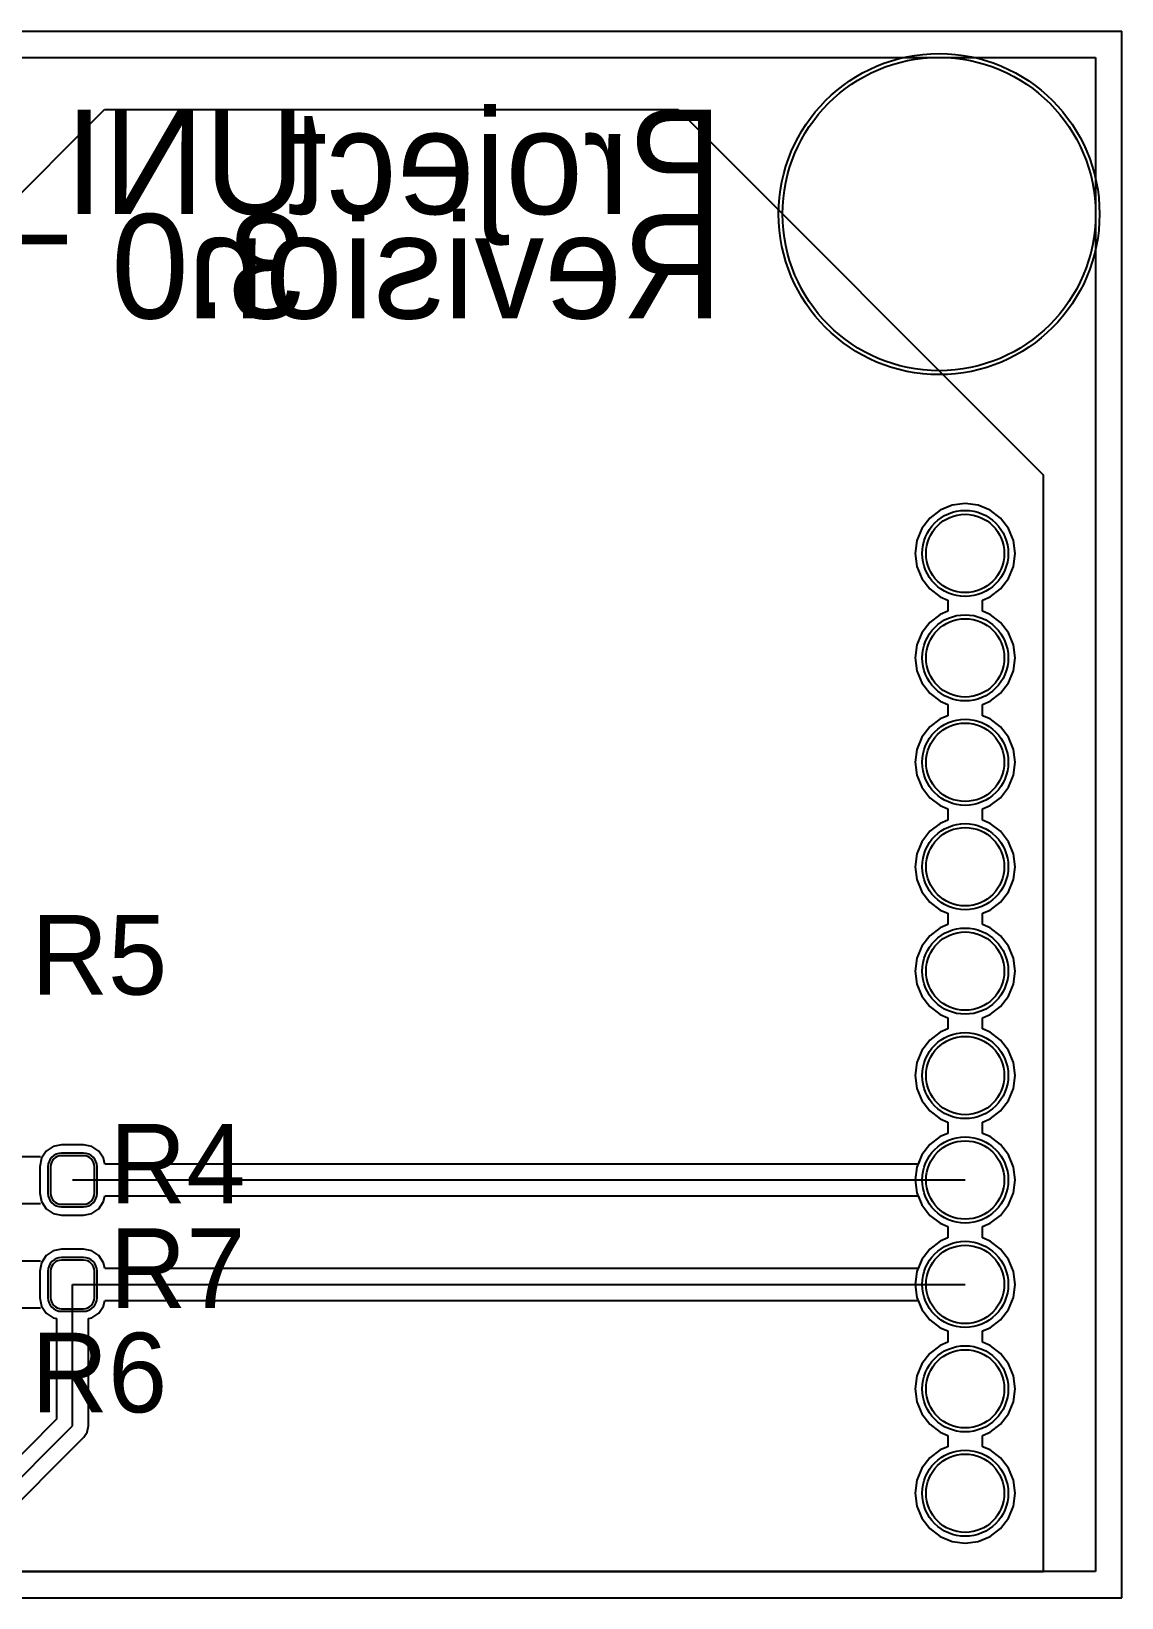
# Model space of a CAD drawing. Header units: millimetres. Extents: x 0 to 50, y 0 to 30.4.
# Drawn here: x 29.1 to 50, y 0 to 30 of the extents above; entities that cross this region are included whole.
import ezdxf

# ---------------------------------------------------------------- set-up
doc = ezdxf.new("R2010")
doc.units = ezdxf.units.MM
for name, color, linetype in [('BottomLayer', 5, 'Continuous'), ('BottomOverlay', 54, 'Continuous'), ('BottomSolder', 6, 'Continuous'), ('Mechanical1', 6, 'Continuous'), ('MultiLayer', 9, 'Continuous'), ('TopLayer', 1, 'Continuous'), ('TopOverlay', 2, 'Continuous'), ('TopSolder', 216, 'Continuous')]:
    doc.layers.add(name, color=color, linetype=linetype)

# ---------------------------------------------------------------- blocks, each defined once
blk = doc.blocks.new('MH____3_5_6___3')
at = {"layer": 'BottomLayer'}
blk.add_circle((0, 0), 3, dxfattribs=at)
at = {"layer": 'BottomSolder'}
blk.add_circle((0, 0), 3.075, dxfattribs=at)
at = {"layer": 'MultiLayer'}
blk.add_circle((0, 0), 3, dxfattribs=at)
at = {"layer": 'TopLayer'}
blk.add_circle((0, 0), 3, dxfattribs=at)
at = {"layer": 'TopSolder'}
blk.add_circle((0, 0), 3.075, dxfattribs=at)
blk = doc.blocks.new('XBEE_7')
at = {"layer": 'BottomLayer'}
for p, q in [((-11.75, 9.75), (-11.75, 8.25)), ((-10.25, 9.75), (-11.75, 9.75)), ((-10.25, 8.25), (-10.25, 9.75)), ((-11.75, 8.25), (-10.25, 8.25))]:
    blk.add_line(p, q, dxfattribs=at)
for centre in [(11, 9), (-11, 7), (11, 7), (-11, 5), (11, 5), (-11, 3), (11, 3), (-11, 1), (11, 1), (-11, -1), (11, -1), (-11, -3), (11, -3), (-11, -5), (11, -5), (-11, -7), (11, -7), (-11, -9), (11, -9)]:
    blk.add_circle(centre, 0.75, dxfattribs=at)
at = {"layer": 'BottomSolder'}
for p, q in [((-11.825, 9.825), (-11.825, 8.175)), ((-10.175, 9.825), (-11.825, 9.825)), ((-10.175, 8.175), (-10.175, 9.825)), ((-11.825, 8.175), (-10.175, 8.175))]:
    blk.add_line(p, q, dxfattribs=at)
for centre in [(11, 9), (-11, 7), (11, 7), (-11, 5), (11, 5), (-11, 3), (11, 3), (-11, 1), (11, 1), (-11, -1), (11, -1), (-11, -3), (11, -3), (-11, -5), (11, -5), (-11, -7), (11, -7), (-11, -9), (11, -9)]:
    blk.add_circle(centre, 0.825, dxfattribs=at)
at = {"layer": 'MultiLayer'}
for p, q in [((-11.75, 9.75), (-11.75, 8.25)), ((-10.25, 9.75), (-11.75, 9.75)), ((-10.25, 8.25), (-10.25, 9.75)), ((-11.75, 8.25), (-10.25, 8.25))]:
    blk.add_line(p, q, dxfattribs=at)
for centre in [(11, 9), (-11, 7), (11, 7), (-11, 5), (11, 5), (-11, 3), (11, 3), (-11, 1), (11, 1), (-11, -1), (11, -1), (-11, -3), (11, -3), (-11, -5), (11, -5), (-11, -7), (11, -7), (-11, -9), (11, -9)]:
    blk.add_circle(centre, 0.75, dxfattribs=at)
at = {"layer": 'TopLayer'}
for p, q in [((-11.75, 9.75), (-11.75, 8.25)), ((-10.25, 9.75), (-11.75, 9.75)), ((-10.25, 8.25), (-10.25, 9.75)), ((-11.75, 8.25), (-10.25, 8.25))]:
    blk.add_line(p, q, dxfattribs=at)
for centre in [(11, 9), (-11, 7), (11, 7), (-11, 5), (11, 5), (-11, 3), (11, 3), (-11, 1), (11, 1), (-11, -1), (11, -1), (-11, -3), (11, -3), (-11, -5), (11, -5), (-11, -7), (11, -7), (-11, -9), (11, -9)]:
    blk.add_circle(centre, 0.75, dxfattribs=at)
at = {"layer": 'TopOverlay'}
for p, q in [((-12.5, 10.5), (-5.5, 17.5)), ((-5.5, 17.5), (5.5, 17.5)), ((5.5, 17.5), (12.5, 10.5)), ((-12.5, 10.5), (-12.5, 10.5)), ((-12.5, -10.5), (-12.5, 10.5)), ((12.5, -10.5), (12.5, 10.5)), ((-12.5, -10.5), (12.5, -10.5))]:
    blk.add_line(p, q, dxfattribs=at)
at = {"layer": 'TopSolder'}
for p, q in [((-11.825, 9.825), (-11.825, 8.175)), ((-10.175, 9.825), (-11.825, 9.825)), ((-10.175, 8.175), (-10.175, 9.825)), ((-11.825, 8.175), (-10.175, 8.175))]:
    blk.add_line(p, q, dxfattribs=at)
for centre in [(11, 9), (-11, 7), (11, 7), (-11, 5), (11, 5), (-11, 3), (11, 3), (-11, 1), (11, 1), (-11, -1), (11, -1), (-11, -3), (11, -3), (-11, -5), (11, -5), (-11, -7), (11, -7), (-11, -9), (11, -9)]:
    blk.add_circle(centre, 0.825, dxfattribs=at)
blk = doc.blocks.new('RESC160X80X55L30N_28')
at = {"layer": 'TopLayer'}
for p, q in [((-0.58, 0.465), (-1, 0.465)), ((1, 0.465), (0.58, 0.465)), ((-1.21, 0.255), (-1.21, -0.255)), ((-0.37, -0.255), (-0.37, 0.255)), ((0.37, 0.255), (0.37, -0.255)), ((1.21, -0.255), (1.21, 0.255)), ((-1, -0.465), (-0.58, -0.465)), ((0.58, -0.465), (1, -0.465))]:
    blk.add_line(p, q, dxfattribs=at)
for centre, start, end in [((-1, 0.255), 90, 180), ((-0.58, 0.255), 0, 90), ((0.58, 0.255), 90, 180), ((1, 0.255), 0, 90), ((-1, -0.255), 180, 270), ((-0.58, -0.255), 270, 0), ((0.58, -0.255), 180, 270), ((1, -0.255), 270, 0)]:
    blk.add_arc(centre, 0.21, start, end, dxfattribs=at)
at = {"layer": 'TopOverlay'}
for p, q in [((0.175, 0.45), (-0.175, 0.45)), ((0.175, -0.45), (-0.175, -0.45))]:
    blk.add_line(p, q, dxfattribs=at)
at = {"layer": 'TopSolder'}
for p, q in [((-0.58, 0.515), (-1, 0.515)), ((1, 0.515), (0.58, 0.515)), ((-1.26, 0.255), (-1.26, -0.255)), ((-0.32, -0.255), (-0.32, 0.255)), ((0.32, 0.255), (0.32, -0.255)), ((1.26, -0.255), (1.26, 0.255)), ((-1, -0.515), (-0.58, -0.515)), ((0.58, -0.515), (1, -0.515))]:
    blk.add_line(p, q, dxfattribs=at)
for centre, start, end in [((-1, 0.255), 90, 180), ((-0.58, 0.255), 0, 90), ((0.58, 0.255), 90, 180), ((1, 0.255), 0, 90), ((-1, -0.255), 180, 270), ((-0.58, -0.255), 270, 0), ((0.58, -0.255), 180, 270), ((1, -0.255), 270, 0)]:
    blk.add_arc(centre, 0.26, start, end, dxfattribs=at)
blk = doc.blocks.new('RESC160X80X55L30N_31')
at = {"layer": 'TopLayer'}
for p, q in [((-0.58, 0.465), (-1, 0.465)), ((1, 0.465), (0.58, 0.465)), ((-1.21, 0.255), (-1.21, -0.255)), ((-0.37, -0.255), (-0.37, 0.255)), ((0.37, 0.255), (0.37, -0.255)), ((1.21, -0.255), (1.21, 0.255)), ((-1, -0.465), (-0.58, -0.465)), ((0.58, -0.465), (1, -0.465))]:
    blk.add_line(p, q, dxfattribs=at)
for centre, start, end in [((-1, 0.255), 90, 180), ((-0.58, 0.255), 0, 90), ((0.58, 0.255), 90, 180), ((1, 0.255), 0, 90), ((-1, -0.255), 180, 270), ((-0.58, -0.255), 270, 0), ((0.58, -0.255), 180, 270), ((1, -0.255), 270, 0)]:
    blk.add_arc(centre, 0.21, start, end, dxfattribs=at)
at = {"layer": 'TopOverlay'}
for p, q in [((-0.175, 0.45), (0.175, 0.45)), ((-0.175, -0.45), (0.175, -0.45))]:
    blk.add_line(p, q, dxfattribs=at)
at = {"layer": 'TopSolder'}
for p, q in [((-0.58, 0.515), (-1, 0.515)), ((1, 0.515), (0.58, 0.515)), ((-1.26, 0.255), (-1.26, -0.255)), ((-0.32, -0.255), (-0.32, 0.255)), ((0.32, 0.255), (0.32, -0.255)), ((1.26, -0.255), (1.26, 0.255)), ((-1, -0.515), (-0.58, -0.515)), ((0.58, -0.515), (1, -0.515))]:
    blk.add_line(p, q, dxfattribs=at)
for centre, start, end in [((-1, 0.255), 90, 180), ((-0.58, 0.255), 0, 90), ((0.58, 0.255), 90, 180), ((1, 0.255), 0, 90), ((-1, -0.255), 180, 270), ((-0.58, -0.255), 270, 0), ((0.58, -0.255), 180, 270), ((1, -0.255), 270, 0)]:
    blk.add_arc(centre, 0.26, start, end, dxfattribs=at)

msp = doc.modelspace()

# ---------------------------------------------------------------- linework, layer by layer
at = {"layer": 'BottomLayer'}
for p, q in [((0.5, 29.5), (49.5, 29.5)), ((49.5, 29.5), (49.5, 0.5)), ((46.521, 20.83), (46.322, 20.678)), ((46.752, 20.926), (46.521, 20.83)), ((47, 20.958), (46.752, 20.926)), ((47.248, 20.926), (47, 20.958)), ((47.479, 20.83), (47.248, 20.926)), ((47.678, 20.678), (47.479, 20.83)), ((46.17, 20.479), (46.074, 20.248)), ((46.322, 20.678), (46.17, 20.479)), ((47.83, 20.479), (47.678, 20.678)), ((47.926, 20.248), (47.83, 20.479)), ((46.074, 20.248), (46.042, 20)), ((47.958, 20), (47.926, 20.248)), ((46.042, 20), (46.074, 19.752)), ((47.926, 19.752), (47.958, 20)), ((46.074, 19.752), (46.17, 19.521)), ((46.17, 19.521), (46.322, 19.322)), ((47.678, 19.322), (47.83, 19.521)), ((47.83, 19.521), (47.926, 19.752)), ((46.322, 19.322), (46.521, 19.17)), ((47.479, 19.17), (47.678, 19.322)), ((46.521, 19.17), (46.67, 19.108)), ((46.67, 19.108), (46.67, 18.892)), ((47.33, 19.108), (47.479, 19.17)), ((47.33, 18.892), (47.33, 19.108)), ((46.322, 18.678), (46.17, 18.479)), ((46.521, 18.83), (46.322, 18.678)), ((46.67, 18.892), (46.521, 18.83)), ((47.479, 18.83), (47.33, 18.892)), ((47.678, 18.678), (47.479, 18.83)), ((47.83, 18.479), (47.678, 18.678)), ((46.17, 18.479), (46.074, 18.248)), ((47.926, 18.248), (47.83, 18.479)), ((46.074, 18.248), (46.042, 18)), ((46.042, 18), (46.074, 17.752)), ((47.958, 18), (47.926, 18.248)), ((47.926, 17.752), (47.958, 18)), ((46.074, 17.752), (46.17, 17.521)), ((47.83, 17.521), (47.926, 17.752)), ((46.17, 17.521), (46.322, 17.322)), ((47.678, 17.322), (47.83, 17.521)), ((46.322, 17.322), (46.521, 17.17)), ((46.521, 17.17), (46.67, 17.108)), ((46.67, 17.108), (46.67, 16.892)), ((47.33, 17.108), (47.479, 17.17)), ((47.33, 16.892), (47.33, 17.108)), ((47.479, 17.17), (47.678, 17.322)), ((46.521, 16.83), (46.322, 16.678)), ((46.67, 16.892), (46.521, 16.83)), ((47.479, 16.83), (47.33, 16.892)), ((47.678, 16.678), (47.479, 16.83)), ((46.322, 16.678), (46.17, 16.479)), ((47.83, 16.479), (47.678, 16.678)), ((46.074, 16.248), (46.042, 16)), ((46.17, 16.479), (46.074, 16.248)), ((47.926, 16.248), (47.83, 16.479)), ((47.958, 16), (47.926, 16.248)), ((46.042, 16), (46.074, 15.752)), ((47.926, 15.752), (47.958, 16)), ((46.074, 15.752), (46.17, 15.521)), ((47.83, 15.521), (47.926, 15.752)), ((46.17, 15.521), (46.322, 15.322)), ((46.322, 15.322), (46.521, 15.17)), ((47.479, 15.17), (47.678, 15.322)), ((47.678, 15.322), (47.83, 15.521)), ((46.521, 15.17), (46.67, 15.108)), ((46.67, 15.108), (46.67, 14.892)), ((47.33, 15.108), (47.479, 15.17)), ((47.33, 14.892), (47.33, 15.108)), ((46.521, 14.83), (46.322, 14.678)), ((46.67, 14.892), (46.521, 14.83)), ((47.479, 14.83), (47.33, 14.892)), ((47.678, 14.678), (47.479, 14.83)), ((46.17, 14.479), (46.074, 14.248)), ((46.322, 14.678), (46.17, 14.479)), ((47.83, 14.479), (47.678, 14.678)), ((47.926, 14.248), (47.83, 14.479)), ((46.074, 14.248), (46.042, 14)), ((47.958, 14), (47.926, 14.248)), ((46.042, 14), (46.074, 13.752)), ((47.926, 13.752), (47.958, 14)), ((46.074, 13.752), (46.17, 13.521)), ((46.17, 13.521), (46.322, 13.322)), ((47.678, 13.322), (47.83, 13.521)), ((47.83, 13.521), (47.926, 13.752)), ((46.322, 13.322), (46.521, 13.17)), ((47.479, 13.17), (47.678, 13.322)), ((46.521, 13.17), (46.67, 13.108)), ((46.67, 13.108), (46.67, 12.892)), ((47.33, 13.108), (47.479, 13.17)), ((47.33, 12.892), (47.33, 13.108)), ((46.322, 12.678), (46.17, 12.479)), ((46.521, 12.83), (46.322, 12.678)), ((46.67, 12.892), (46.521, 12.83)), ((47.479, 12.83), (47.33, 12.892)), ((47.678, 12.678), (47.479, 12.83)), ((47.83, 12.479), (47.678, 12.678)), ((46.17, 12.479), (46.074, 12.248)), ((47.926, 12.248), (47.83, 12.479)), ((46.074, 12.248), (46.042, 12)), ((46.042, 12), (46.074, 11.752)), ((47.958, 12), (47.926, 12.248)), ((47.926, 11.752), (47.958, 12)), ((46.074, 11.752), (46.17, 11.521)), ((47.83, 11.521), (47.926, 11.752)), ((46.17, 11.521), (46.322, 11.322)), ((47.678, 11.322), (47.83, 11.521)), ((46.322, 11.322), (46.521, 11.17)), ((46.521, 11.17), (46.67, 11.108)), ((46.67, 11.108), (46.67, 10.892)), ((47.33, 11.108), (47.479, 11.17)), ((47.33, 10.892), (47.33, 11.108)), ((47.479, 11.17), (47.678, 11.322)), ((46.521, 10.83), (46.322, 10.678)), ((46.67, 10.892), (46.521, 10.83)), ((47.479, 10.83), (47.33, 10.892)), ((47.678, 10.678), (47.479, 10.83)), ((46.322, 10.678), (46.17, 10.479)), ((47.83, 10.479), (47.678, 10.678)), ((46.074, 10.248), (46.042, 10)), ((46.17, 10.479), (46.074, 10.248)), ((47.926, 10.248), (47.83, 10.479)), ((47.958, 10), (47.926, 10.248)), ((46.042, 10), (46.074, 9.752)), ((47.926, 9.752), (47.958, 10)), ((46.074, 9.752), (46.17, 9.521)), ((47.83, 9.521), (47.926, 9.752)), ((46.17, 9.521), (46.322, 9.322)), ((46.322, 9.322), (46.521, 9.17)), ((47.479, 9.17), (47.678, 9.322)), ((47.678, 9.322), (47.83, 9.521)), ((46.521, 9.17), (46.67, 9.108)), ((46.67, 9.108), (46.67, 8.892)), ((47.33, 9.108), (47.479, 9.17)), ((47.33, 8.892), (47.33, 9.108)), ((46.521, 8.83), (46.322, 8.678)), ((46.67, 8.892), (46.521, 8.83)), ((47.479, 8.83), (47.33, 8.892)), ((47.678, 8.678), (47.479, 8.83)), ((46.17, 8.479), (46.074, 8.248)), ((46.322, 8.678), (46.17, 8.479)), ((47.83, 8.479), (47.678, 8.678)), ((47.926, 8.248), (47.83, 8.479)), ((46.074, 8.248), (46.042, 8)), ((47.958, 8), (47.926, 8.248)), ((46.042, 8), (46.074, 7.752)), ((47.926, 7.752), (47.958, 8)), ((46.074, 7.752), (46.17, 7.521)), ((46.17, 7.521), (46.322, 7.322)), ((47.678, 7.322), (47.83, 7.521)), ((47.83, 7.521), (47.926, 7.752)), ((46.322, 7.322), (46.521, 7.17)), ((47.479, 7.17), (47.678, 7.322)), ((46.521, 7.17), (46.67, 7.108)), ((46.67, 7.108), (46.67, 6.892)), ((47.33, 7.108), (47.479, 7.17)), ((47.33, 6.892), (47.33, 7.108)), ((46.322, 6.678), (46.17, 6.479)), ((46.521, 6.83), (46.322, 6.678)), ((46.67, 6.892), (46.521, 6.83)), ((47.479, 6.83), (47.33, 6.892)), ((47.678, 6.678), (47.479, 6.83)), ((47.83, 6.479), (47.678, 6.678)), ((46.17, 6.479), (46.074, 6.248)), ((47.926, 6.248), (47.83, 6.479)), ((46.074, 6.248), (46.042, 6)), ((47.958, 6), (47.926, 6.248)), ((46.042, 6), (46.074, 5.752)), ((46.074, 5.752), (46.17, 5.521)), ((47.83, 5.521), (47.926, 5.752)), ((47.926, 5.752), (47.958, 6)), ((46.17, 5.521), (46.322, 5.322)), ((47.678, 5.322), (47.83, 5.521)), ((46.322, 5.322), (46.521, 5.17)), ((46.521, 5.17), (46.67, 5.108)), ((46.67, 5.108), (46.67, 4.892)), ((47.33, 5.108), (47.479, 5.17)), ((47.33, 4.892), (47.33, 5.108)), ((47.479, 5.17), (47.678, 5.322)), ((46.521, 4.83), (46.322, 4.678)), ((46.67, 4.892), (46.521, 4.83)), ((47.479, 4.83), (47.33, 4.892)), ((47.678, 4.678), (47.479, 4.83)), ((46.322, 4.678), (46.17, 4.479)), ((47.83, 4.479), (47.678, 4.678)), ((46.074, 4.248), (46.042, 4)), ((46.17, 4.479), (46.074, 4.248)), ((47.926, 4.248), (47.83, 4.479)), ((47.958, 4), (47.926, 4.248)), ((46.042, 4), (46.074, 3.752)), ((47.926, 3.752), (47.958, 4)), ((46.074, 3.752), (46.17, 3.521)), ((47.83, 3.521), (47.926, 3.752)), ((46.17, 3.521), (46.322, 3.322)), ((46.322, 3.322), (46.521, 3.17)), ((47.479, 3.17), (47.678, 3.322)), ((47.678, 3.322), (47.83, 3.521)), ((46.521, 3.17), (46.67, 3.108)), ((46.67, 3.108), (46.67, 2.892)), ((47.33, 3.108), (47.479, 3.17)), ((47.33, 2.892), (47.33, 3.108)), ((46.521, 2.83), (46.322, 2.678)), ((46.67, 2.892), (46.521, 2.83)), ((47.479, 2.83), (47.33, 2.892)), ((47.678, 2.678), (47.479, 2.83)), ((46.17, 2.479), (46.074, 2.248)), ((46.322, 2.678), (46.17, 2.479)), ((47.83, 2.479), (47.678, 2.678)), ((47.926, 2.248), (47.83, 2.479)), ((46.074, 2.248), (46.042, 2)), ((47.958, 2), (47.926, 2.248)), ((46.042, 2), (46.074, 1.752)), ((47.926, 1.752), (47.958, 2)), ((46.074, 1.752), (46.17, 1.521)), ((46.17, 1.521), (46.322, 1.322)), ((47.678, 1.322), (47.83, 1.521)), ((47.83, 1.521), (47.926, 1.752)), ((46.322, 1.322), (46.521, 1.17)), ((47.479, 1.17), (47.678, 1.322)), ((46.521, 1.17), (46.752, 1.074)), ((46.752, 1.074), (47, 1.042)), ((47, 1.042), (47.248, 1.074)), ((47.248, 1.074), (47.479, 1.17)), ((49.5, 0.5), (0.5, 0.5))]:
    msp.add_line(p, q, dxfattribs=at)
at = {"layer": 'Mechanical1'}
for p, q in [((0, 30), (50, 30)), ((50, 0), (50, 30)), ((0, 0), (50, 0))]:
    msp.add_line(p, q, dxfattribs=at)
at = {"layer": 'TopLayer'}
for p, q in [((21.8, 29.5), (49.5, 29.5)), ((49.5, 29.5), (49.5, 0.5)), ((46.521, 20.83), (46.322, 20.678)), ((46.752, 20.926), (46.521, 20.83)), ((47, 20.958), (46.752, 20.926)), ((47.248, 20.926), (47, 20.958)), ((47.479, 20.83), (47.248, 20.926)), ((47.678, 20.678), (47.479, 20.83)), ((46.17, 20.479), (46.074, 20.248)), ((46.322, 20.678), (46.17, 20.479)), ((47.83, 20.479), (47.678, 20.678)), ((47.926, 20.248), (47.83, 20.479)), ((46.074, 20.248), (46.042, 20)), ((47.958, 20), (47.926, 20.248)), ((46.042, 20), (46.074, 19.752)), ((47.926, 19.752), (47.958, 20)), ((46.074, 19.752), (46.17, 19.521)), ((46.17, 19.521), (46.322, 19.322)), ((47.678, 19.322), (47.83, 19.521)), ((47.83, 19.521), (47.926, 19.752)), ((46.322, 19.322), (46.521, 19.17)), ((47.479, 19.17), (47.678, 19.322)), ((46.521, 19.17), (46.67, 19.108)), ((46.67, 19.108), (46.67, 18.892)), ((47.33, 19.108), (47.479, 19.17)), ((47.33, 18.892), (47.33, 19.108)), ((46.322, 18.678), (46.17, 18.479)), ((46.521, 18.83), (46.322, 18.678)), ((46.67, 18.892), (46.521, 18.83)), ((47.479, 18.83), (47.33, 18.892)), ((47.678, 18.678), (47.479, 18.83)), ((47.83, 18.479), (47.678, 18.678)), ((46.17, 18.479), (46.074, 18.248)), ((47.926, 18.248), (47.83, 18.479)), ((46.074, 18.248), (46.042, 18)), ((46.042, 18), (46.074, 17.752)), ((47.958, 18), (47.926, 18.248)), ((47.926, 17.752), (47.958, 18)), ((46.074, 17.752), (46.17, 17.521)), ((47.83, 17.521), (47.926, 17.752)), ((46.17, 17.521), (46.322, 17.322)), ((47.678, 17.322), (47.83, 17.521)), ((46.322, 17.322), (46.521, 17.17)), ((46.521, 17.17), (46.67, 17.108)), ((46.67, 17.108), (46.67, 16.892)), ((47.33, 17.108), (47.479, 17.17)), ((47.33, 16.892), (47.33, 17.108)), ((47.479, 17.17), (47.678, 17.322)), ((46.521, 16.83), (46.322, 16.678)), ((46.67, 16.892), (46.521, 16.83)), ((47.479, 16.83), (47.33, 16.892)), ((47.678, 16.678), (47.479, 16.83)), ((46.322, 16.678), (46.17, 16.479)), ((47.83, 16.479), (47.678, 16.678)), ((46.074, 16.248), (46.042, 16)), ((46.17, 16.479), (46.074, 16.248)), ((47.926, 16.248), (47.83, 16.479)), ((47.958, 16), (47.926, 16.248)), ((46.042, 16), (46.074, 15.752)), ((47.926, 15.752), (47.958, 16)), ((46.074, 15.752), (46.17, 15.521)), ((47.83, 15.521), (47.926, 15.752)), ((46.17, 15.521), (46.322, 15.322)), ((46.322, 15.322), (46.521, 15.17)), ((47.479, 15.17), (47.678, 15.322)), ((47.678, 15.322), (47.83, 15.521)), ((46.521, 15.17), (46.67, 15.108)), ((46.67, 15.108), (46.67, 14.892)), ((47.33, 15.108), (47.479, 15.17)), ((47.33, 14.892), (47.33, 15.108)), ((46.521, 14.83), (46.322, 14.678)), ((46.67, 14.892), (46.521, 14.83)), ((47.479, 14.83), (47.33, 14.892)), ((47.678, 14.678), (47.479, 14.83)), ((46.17, 14.479), (46.074, 14.248)), ((46.322, 14.678), (46.17, 14.479)), ((47.83, 14.479), (47.678, 14.678)), ((47.926, 14.248), (47.83, 14.479)), ((46.074, 14.248), (46.042, 14)), ((47.958, 14), (47.926, 14.248)), ((46.042, 14), (46.074, 13.752)), ((47.926, 13.752), (47.958, 14)), ((46.074, 13.752), (46.17, 13.521)), ((46.17, 13.521), (46.322, 13.322)), ((47.678, 13.322), (47.83, 13.521)), ((47.83, 13.521), (47.926, 13.752)), ((46.322, 13.322), (46.521, 13.17)), ((47.479, 13.17), (47.678, 13.322)), ((46.521, 13.17), (46.67, 13.108)), ((46.67, 13.108), (46.67, 12.892)), ((47.33, 13.108), (47.479, 13.17)), ((47.33, 12.892), (47.33, 13.108)), ((46.322, 12.678), (46.17, 12.479)), ((46.521, 12.83), (46.322, 12.678)), ((46.67, 12.892), (46.521, 12.83)), ((47.479, 12.83), (47.33, 12.892)), ((47.678, 12.678), (47.479, 12.83)), ((47.83, 12.479), (47.678, 12.678)), ((46.17, 12.479), (46.074, 12.248)), ((47.926, 12.248), (47.83, 12.479)), ((46.074, 12.248), (46.042, 12)), ((46.042, 12), (46.074, 11.752)), ((47.958, 12), (47.926, 12.248)), ((47.926, 11.752), (47.958, 12)), ((46.074, 11.752), (46.17, 11.521)), ((47.83, 11.521), (47.926, 11.752)), ((46.17, 11.521), (46.322, 11.322)), ((47.678, 11.322), (47.83, 11.521)), ((46.322, 11.322), (46.521, 11.17)), ((46.521, 11.17), (46.67, 11.108)), ((46.67, 11.108), (46.67, 10.892)), ((47.33, 11.108), (47.479, 11.17)), ((47.33, 10.892), (47.33, 11.108)), ((47.479, 11.17), (47.678, 11.322)), ((46.521, 10.83), (46.322, 10.678)), ((46.67, 10.892), (46.521, 10.83)), ((47.479, 10.83), (47.33, 10.892)), ((47.678, 10.678), (47.479, 10.83)), ((46.322, 10.678), (46.17, 10.479)), ((47.83, 10.479), (47.678, 10.678)), ((46.074, 10.248), (46.042, 10)), ((46.17, 10.479), (46.074, 10.248)), ((47.926, 10.248), (47.83, 10.479)), ((47.958, 10), (47.926, 10.248)), ((46.042, 10), (46.074, 9.752)), ((47.926, 9.752), (47.958, 10)), ((46.074, 9.752), (46.17, 9.521)), ((47.83, 9.521), (47.926, 9.752)), ((46.17, 9.521), (46.322, 9.322)), ((46.322, 9.322), (46.521, 9.17)), ((47.479, 9.17), (47.678, 9.322)), ((47.678, 9.322), (47.83, 9.521)), ((46.521, 9.17), (46.67, 9.108)), ((46.67, 9.108), (46.67, 8.892)), ((47.33, 9.108), (47.479, 9.17)), ((47.33, 8.892), (47.33, 9.108)), ((46.521, 8.83), (46.322, 8.678)), ((46.67, 8.892), (46.521, 8.83)), ((47.479, 8.83), (47.33, 8.892)), ((47.678, 8.678), (47.479, 8.83)), ((29.294, 8.415), (29.262, 8.255)), ((29.384, 8.551), (29.294, 8.415)), ((29.52, 8.641), (29.384, 8.551)), ((29.68, 8.673), (29.52, 8.641)), ((30.1, 8.673), (29.68, 8.673)), ((30.26, 8.641), (30.1, 8.673)), ((30.396, 8.551), (30.26, 8.641)), ((30.486, 8.415), (30.396, 8.551)), ((30.508, 8.306), (30.486, 8.415)), ((46.17, 8.479), (46.098, 8.306)), ((46.322, 8.678), (46.17, 8.479)), ((47.83, 8.479), (47.678, 8.678)), ((47.926, 8.248), (47.83, 8.479)), ((29.262, 8.255), (29.262, 7.745)), ((46.098, 8.306), (30.508, 8.306)), ((47.958, 8), (47.926, 8.248)), ((29.89, 8), (47, 8)), ((47.926, 7.752), (47.958, 8)), ((29.262, 7.745), (29.294, 7.585)), ((29.294, 7.585), (29.384, 7.449)), ((30.396, 7.449), (30.486, 7.585)), ((30.486, 7.585), (30.508, 7.694)), ((30.508, 7.694), (46.098, 7.694)), ((46.098, 7.694), (46.17, 7.521)), ((46.17, 7.521), (46.322, 7.322)), ((47.678, 7.322), (47.83, 7.521)), ((47.83, 7.521), (47.926, 7.752)), ((29.384, 7.449), (29.52, 7.359)), ((29.52, 7.359), (29.68, 7.327)), ((29.68, 7.327), (30.1, 7.327)), ((30.1, 7.327), (30.26, 7.359)), ((30.26, 7.359), (30.396, 7.449)), ((46.322, 7.322), (46.521, 7.17)), ((47.479, 7.17), (47.678, 7.322)), ((46.521, 7.17), (46.67, 7.108)), ((46.67, 7.108), (46.67, 6.892)), ((47.33, 7.108), (47.479, 7.17)), ((47.33, 6.892), (47.33, 7.108)), ((29.52, 6.641), (29.384, 6.551)), ((29.68, 6.673), (29.52, 6.641)), ((30.1, 6.673), (29.68, 6.673)), ((30.26, 6.641), (30.1, 6.673)), ((30.396, 6.551), (30.26, 6.641)), ((46.322, 6.678), (46.17, 6.479)), ((46.521, 6.83), (46.322, 6.678)), ((46.67, 6.892), (46.521, 6.83)), ((47.479, 6.83), (47.33, 6.892)), ((47.678, 6.678), (47.479, 6.83)), ((47.83, 6.479), (47.678, 6.678)), ((29.294, 6.415), (29.262, 6.255)), ((29.384, 6.551), (29.294, 6.415)), ((30.486, 6.415), (30.396, 6.551)), ((30.508, 6.306), (30.486, 6.415)), ((46.098, 6.306), (30.508, 6.306)), ((46.17, 6.479), (46.098, 6.306)), ((47.926, 6.248), (47.83, 6.479)), ((29.262, 6.255), (29.262, 5.745)), ((29.89, 6), (47, 6)), ((29.89, 3.29), (29.89, 6)), ((47, 6), (47, 6)), ((47.958, 6), (47.926, 6.248)), ((29.262, 5.745), (29.294, 5.585)), ((47.83, 5.521), (47.926, 5.752)), ((47.926, 5.752), (47.958, 6)), ((29.294, 5.585), (29.384, 5.449)), ((29.384, 5.449), (29.52, 5.359)), ((30.26, 5.359), (30.396, 5.449)), ((30.396, 5.449), (30.486, 5.585)), ((30.486, 5.585), (30.508, 5.694)), ((30.508, 5.694), (46.098, 5.694)), ((46.098, 5.694), (46.17, 5.521)), ((46.17, 5.521), (46.322, 5.322)), ((47.678, 5.322), (47.83, 5.521)), ((29.52, 5.359), (29.584, 5.346)), ((29.584, 5.346), (29.584, 3.417)), ((30.196, 5.346), (30.26, 5.359)), ((30.196, 3.29), (30.196, 5.346)), ((46.322, 5.322), (46.521, 5.17)), ((46.521, 5.17), (46.67, 5.108)), ((46.67, 5.108), (46.67, 4.892)), ((47.33, 5.108), (47.479, 5.17)), ((47.33, 4.892), (47.33, 5.108)), ((47.479, 5.17), (47.678, 5.322)), ((46.521, 4.83), (46.322, 4.678)), ((46.67, 4.892), (46.521, 4.83)), ((47.479, 4.83), (47.33, 4.892)), ((47.678, 4.678), (47.479, 4.83)), ((46.322, 4.678), (46.17, 4.479)), ((47.83, 4.479), (47.678, 4.678)), ((46.074, 4.248), (46.042, 4)), ((46.17, 4.479), (46.074, 4.248)), ((47.926, 4.248), (47.83, 4.479)), ((47.958, 4), (47.926, 4.248)), ((46.042, 4), (46.074, 3.752)), ((47.926, 3.752), (47.958, 4)), ((46.074, 3.752), (46.17, 3.521)), ((47.83, 3.521), (47.926, 3.752)), ((29.584, 3.417), (27.273, 1.106)), ((46.17, 3.521), (46.322, 3.322)), ((46.322, 3.322), (46.521, 3.17)), ((47.479, 3.17), (47.678, 3.322)), ((47.678, 3.322), (47.83, 3.521)), ((27.4, 0.8), (29.89, 3.29)), ((27.733, 0.7), (30.106, 3.074)), ((30.106, 3.074), (30.173, 3.173)), ((30.106, 3.074), (30.106, 3.074)), ((30.173, 3.173), (30.196, 3.29)), ((30.196, 3.29), (30.196, 3.29)), ((46.521, 3.17), (46.67, 3.108)), ((46.67, 3.108), (46.67, 2.892)), ((47.33, 3.108), (47.479, 3.17)), ((47.33, 2.892), (47.33, 3.108)), ((46.521, 2.83), (46.322, 2.678)), ((46.67, 2.892), (46.521, 2.83)), ((47.479, 2.83), (47.33, 2.892)), ((47.678, 2.678), (47.479, 2.83)), ((46.17, 2.479), (46.074, 2.248)), ((46.322, 2.678), (46.17, 2.479)), ((47.83, 2.479), (47.678, 2.678)), ((47.926, 2.248), (47.83, 2.479)), ((46.074, 2.248), (46.042, 2)), ((47.958, 2), (47.926, 2.248)), ((46.042, 2), (46.074, 1.752)), ((47.926, 1.752), (47.958, 2)), ((46.074, 1.752), (46.17, 1.521)), ((46.17, 1.521), (46.322, 1.322)), ((47.678, 1.322), (47.83, 1.521)), ((47.83, 1.521), (47.926, 1.752)), ((46.322, 1.322), (46.521, 1.17)), ((47.479, 1.17), (47.678, 1.322)), ((46.521, 1.17), (46.752, 1.074)), ((46.752, 1.074), (47, 1.042)), ((47, 1.042), (47.248, 1.074)), ((47.248, 1.074), (47.479, 1.17)), ((49.5, 0.5), (27.815, 0.5))]:
    msp.add_line(p, q, dxfattribs=at)

# ---------------------------------------------------------------- block references
for name, p in [('MH____3_5_6___3', (46.5, 26.5)), ('XBEE_7', (36, 11)), ('RESC160X80X55L30N_31', (29.1, 8))]:
    msp.add_blockref(name, p)
at = {"rotation": 180}
msp.add_blockref('RESC160X80X55L30N_28', (29.1, 6), dxfattribs=at)

# ---------------------------------------------------------------- texts
at = {"layer": 'BottomOverlay', "text_generation_flag": 2}
for s, p in [('Project', (42.35, 26.5)), ('UNI_sensor', (34.35, 26.5)), ('3.0', (34.35, 24.5)), ('Revision', (42.35, 24.5))]:
    msp.add_text(s, height=2, rotation=360, dxfattribs=at).set_placement(p)
at = {"layer": 'TopOverlay'}
for s, p in [('R5', (29.1, 11.55)), ('R4', (30.6, 7.55)), ('R7', (30.6, 5.55)), ('R6', (29.1, 3.55))]:
    msp.add_text(s, height=1.524, dxfattribs=at).set_placement(p)

doc.saveas('drawing.dxf')
